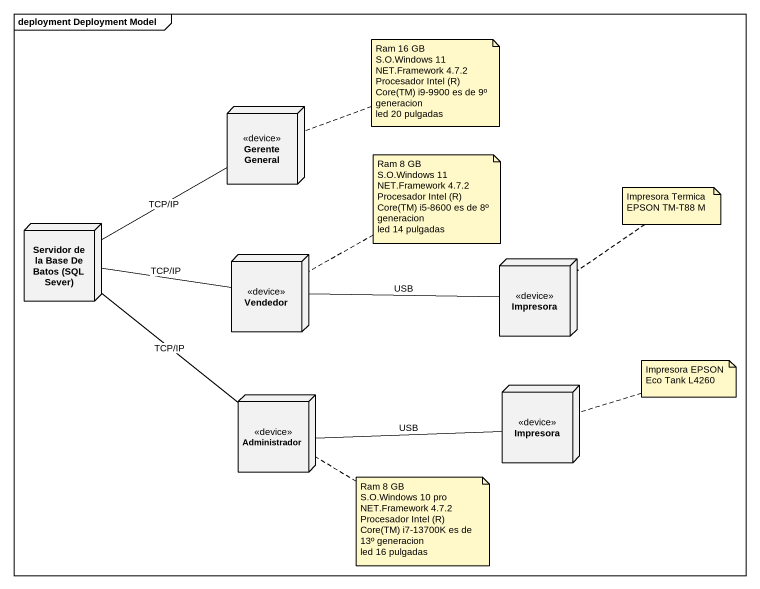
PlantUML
@startuml
mainframe deployment Deployment Model
node "Gerente General" as Gerente_General <<device>>
node "Servidor de la Base De Batos (SQL Sever)" as Servidor_de_la_Base_De
node Vendedor <<device>>
node Impresora <<device>>
node "Impresora" as Impresora_2 <<device>>
node Administrador <<device>>
Servidor_de_la_Base_De -right- Gerente_General : TCP/IP
Servidor_de_la_Base_De -right- Vendedor : TCP/IP
Servidor_de_la_Base_De -- Administrador : TCP/IP
Vendedor -right- Impresora : USB
Administrador -right- Impresora_2 : USB
note right of Gerente_General
  Ram 16 GB
  S.O.Windows 11
  NET.Framework 4.7.2
  Procesador Intel (R) Core(TM) i9-9900 es de 9º generacion
  led 20 pulgadas
end note
note right of Vendedor
  Ram 8 GB
  S.O.Windows 11
  NET.Framework 4.7.2
  Procesador Intel (R) Core(TM) i5-8600 es de 8º generacion
  led 14 pulgadas
end note
note top of Impresora
  Impresora Termica
  EPSON TM-T88 M
end note
note right of Impresora_2
  Impresora EPSON
  Eco Tank L4260
end note
note bottom of Administrador
  Ram 8 GB
  S.O.Windows 10 pro
  NET.Framework 4.7.2
  Procesador Intel (R) Core(TM) i7-13700K es de 13º generacion
  led 16 pulgadas
end note
@enduml
